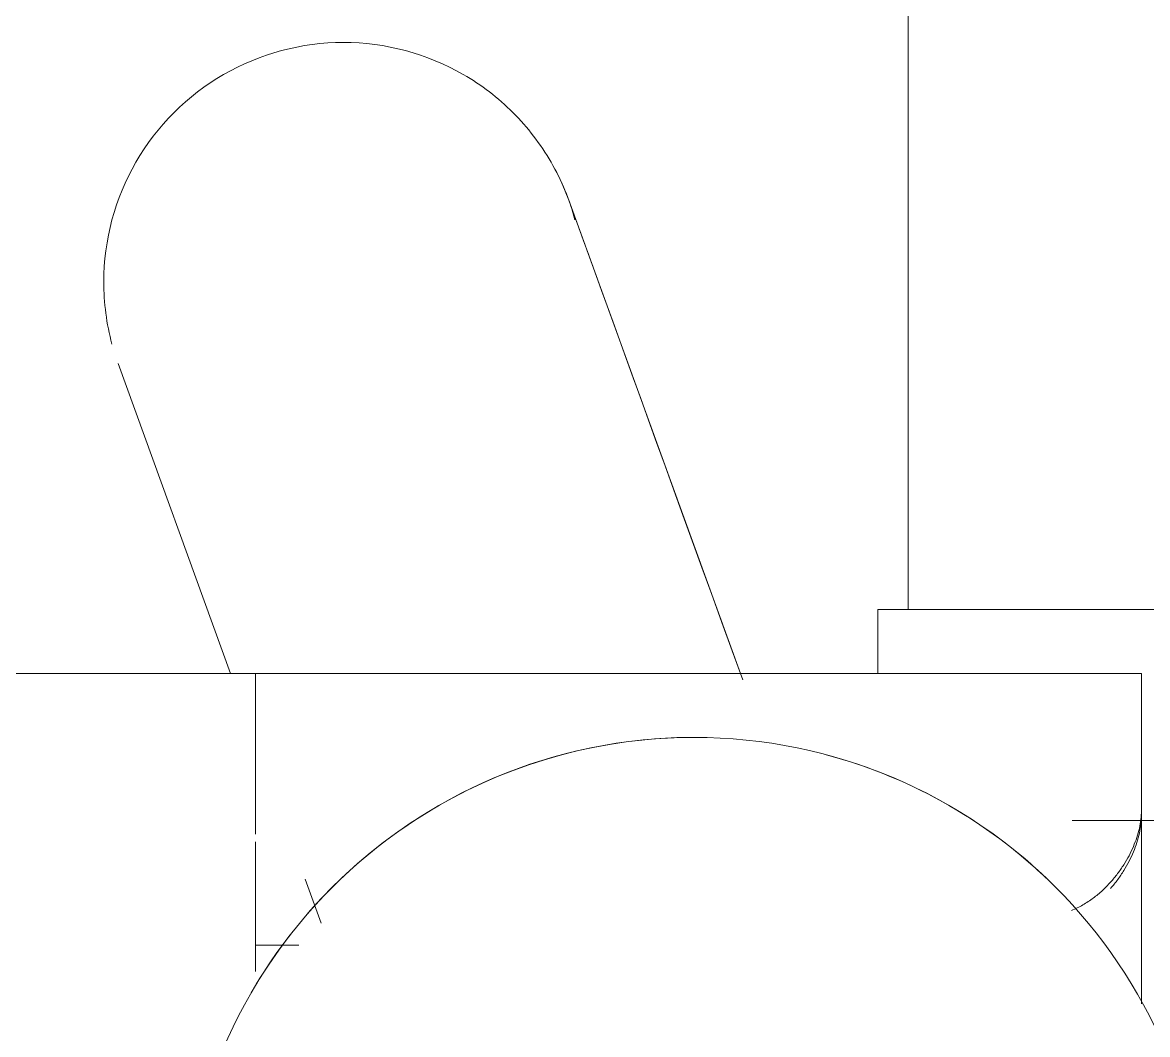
# Model space of a CAD drawing. Header units: millimetres. Extents: x -7971 to 7092, y -1127 to 14057.
# Drawn here: x 3745.48 to 3780.68, y 7085.57 to 7117.25 of the extents above; entities that cross this region are included whole.
import ezdxf

# ---------------------------------------------------------------- set-up
doc = ezdxf.new("R2010")
doc.units = ezdxf.units.MM
doc.layers.add('A-FLOR-PATT', color=8, linetype='Continuous', lineweight=9)
doc.layers.add('P-SANR-FIXT', color=6, linetype='Continuous', lineweight=9)

# ---------------------------------------------------------------- blocks, each defined once
blk = doc.blocks.new('Plumbing_Fixtures-Grohe-Allure-Rainshower_Shower_System_Wall_Mounted-12-METRIC - Allure 27 469 000-445960-1ste verdieping')
at = {"layer": 'P-SANR-FIXT'}
for p, q in [((3773.192, 7117.875), (3773.192, 7098.874)), ((3767.945, 7096.874), (3762.576, 7111.685)), ((3748.474, 7106.573), (3751.99, 7096.874)), ((3772.242, 7098.874), (3772.242, 7096.874)), ((3792.242, 7098.874), (3772.242, 7098.874)), ((3752.776, 7096.874), (3732.892, 7096.874)), ((3780.492, 7096.874), (3752.776, 7096.874)), ((3752.776, 7096.874), (3752.776, 7091.84)), ((3752.776, 7091.84), (3752.776, 7096.874)), ((3780.492, 7092.578), (3780.492, 7096.874)), ((3792.242, 7092.274), (3778.323, 7092.274)), ((3780.492, 7086.528), (3780.492, 7092.578)), ((3752.776, 7091.602), (3752.776, 7087.541)), ((3752.776, 7087.541), (3752.776, 7091.602)), ((3754.325, 7090.432), (3754.822, 7089.061)), ((3752.776, 7088.368), (3754.13, 7088.368))]:
    blk.add_line(p, q, dxfattribs=at)
at = {"layer": 'P-SANR-FIXT', "flags": 128}
for points in [[(3762.101, 7112.735), (3762.24, 7112.469), (3762.368, 7112.198), (3762.485, 7111.922), (3762.576, 7111.685)], [(3762.576, 7111.685), (3762.583, 7111.665), (3762.605, 7111.605), (3762.641, 7111.505), (3762.692, 7111.365), (3762.757, 7111.186), (3762.836, 7110.968), (3762.929, 7110.711), (3763.036, 7110.416), (3763.157, 7110.082), (3763.291, 7109.711), (3763.439, 7109.304), (3763.6, 7108.86), (3763.774, 7108.381), (3763.96, 7107.866), (3764.159, 7107.319), (3764.369, 7106.738), (3764.591, 7106.125), (3764.825, 7105.481), (3765.069, 7104.806), (3765.324, 7104.103), (3765.589, 7103.372), (3765.864, 7102.615), (3766.148, 7101.831), (3766.44, 7101.024), (3766.741, 7100.194), (3767.05, 7099.342), (3767.366, 7098.47), (3767.689, 7097.579), (3768.019, 7096.67)]]:
    blk.add_lwpolyline(points, dxfattribs=at)
at = {"layer": 'P-SANR-FIXT'}
for start, end in [(0, 180), (90, 150), (45, 75)]:
    blk.add_arc((3766.492, 7078.874), 16, start, end, dxfattribs=at)
for points, knots in [([(3762.769, 7111.07), (3762.6, 7111.702), (3762.095, 7112.922), (3760.889, 7114.493), (3758.795, 7116.102), (3755.525, 7116.979), (3751.599, 7115.927), (3748.726, 7113.054), (3748.025, 7110.438), (3748.025, 7109.129)], [0.0833333, 0.0833333, 0.0833333, 0.0833333, 0.1666667, 0.25, 0.3333333, 0.5, 0.6666667, 0.8333333, 1, 1, 1, 1]), ([(3778.303, 7089.459), (3778.365, 7089.482), (3778.487, 7089.534), (3778.662, 7089.628), (3778.829, 7089.732), (3778.987, 7089.842), (3779.135, 7089.956), (3779.274, 7090.08), (3779.404, 7090.209), (3779.527, 7090.339), (3779.642, 7090.472), (3779.785, 7090.655), (3780.009, 7090.98), (3780.259, 7091.456), (3780.448, 7092.028), (3780.491, 7092.397), (3780.492, 7092.578)], [0.1428571, 0.1428571, 0.1428571, 0.1428571, 0.1785714, 0.2142857, 0.25, 0.2857143, 0.3214286, 0.3571429, 0.3928571, 0.4285714, 0.4642857, 0.5, 0.5714286, 0.7142857, 0.8571429, 1, 1, 1, 1]), ([(3780.492, 7092.439), (3780.491, 7092.253), (3780.448, 7091.876), (3780.26, 7091.291), (3780.011, 7090.804), (3779.788, 7090.47), (3779.646, 7090.283), (3779.569, 7090.192), (3779.53, 7090.146)], [0, 0, 0, 0, 0.1428571, 0.2857143, 0.4285714, 0.5, 0.5357143, 0.5714286, 0.5714286, 0.5714286, 0.5714286])]:
    blk.add_open_spline(points, degree=3, knots=knots, dxfattribs=at)
blk.add_open_spline([(3748.025, 7109.129), (3748.025, 7108.474), (3748.111, 7107.82), (3748.28, 7107.187)], degree=3, dxfattribs=at)

msp = doc.modelspace()

# ---------------------------------------------------------------- hatches: boundary and pattern name
at = {"layer": 'A-FLOR-PATT'}
h = msp.add_hatch(dxfattribs=at)
h.set_pattern_fill('FP_66', color=256, style=0, pattern_type=2)
h.set_pattern_definition([(270, (3072.24, 4633.88), (450, 3e-14), []), (0, (3072.24, 4633.88), (0, 450), [])])
h.paths.add_polyline_path([(2302.242, 2116.882), (3502.242, 2116.882), (3502.242, 2226.875), (2627.242, 2226.875), (2553.175, 2233.012), (2481.127, 2251.257), (2413.066, 2281.112), (2350.846, 2321.762), (2302.242, 2366.505), (2302.242, 2226.875)])
h.paths.add_polyline_path([(2124.655, 2709.692), (2178.779, 2709.692), (2178.779, 2714.036), (2191.012, 2787.343), (2215.144, 2857.638), (2250.517, 2923.002), (2296.166, 2981.652), (2350.846, 3031.988), (2413.066, 3072.638), (2481.127, 3102.493), (2557.782, 3121.119), (2627.242, 3126.875), (3527.242, 3126.875), (3601.31, 3120.737), (3676.683, 3101.034), (3741.418, 3072.638), (3803.638, 3031.988), (3858.318, 2981.652), (3903.967, 2923.002), (3939.34, 2857.638), (3964.631, 2780.4), (3975.705, 2709.692), (4237.242, 2709.692), (4237.242, 4119.944), (4234.561, 4119.375), (4234.561, 4116.875), (4218.996, 4116.875), (4218.996, 4119.378), (4214.292, 4119.378), (4214.292, 4659.375), (4237.242, 4659.375), (4237.242, 7150.875), (3827.242, 7150.875), (3827.242, 7117.875), (3811.292, 7117.875), (3812.242, 7083.074), (3818.742, 7082.246), (3819.492, 7083.074), (3876.238, 7082.257), (3876.238, 7035.074), (3819.492, 7035.895), (3818.742, 7035.074), (3728.57, 7035.074), (3728.742, 6805.724), (3841.093, 6805.724), (3844.092, 6802.725), (3844.092, 6555.023), (3841.093, 6552.024), (3593.391, 6552.024), (3590.392, 6555.023), (3590.392, 6802.725), (3593.391, 6805.724), (3705.789, 6805.724), (3705.742, 7035.074), (3615.742, 7035.892), (3615.042, 7035.692), (3568.175, 7035.074), (3568.171, 7035.342), (3558.296, 7036.59), (3558.834, 7082.874), (3615.042, 7082.057), (3615.742, 7083.074), (3622.242, 7083.074), (3622.242, 7117.875), (3607.242, 7117.875), (3607.242, 7150.875), (3237.242, 7150.875), (3237.242, 5716.875), (3137.242, 5716.875), (3137.242, 7150.875), (1907.242, 7150.875), (1907.242, 7144.875), (1915.242, 7144.875), (1915.242, 7094.875), (1907.242, 7094.875), (1907.242, 6294.875), (1915.242, 6294.875), (1915.242, 6244.875), (1907.242, 6244.875), (1907.242, 5116.875), (1975.979, 5116.875), (1975.979, 5190.982), (2388.401, 5190.236), (2388.401, 5116.875), (2427.242, 5116.875), (2427.242, 3596.875), (2388.401, 3596.875), (2387.589, 3522.768), (1975.979, 3522.768), (1975.979, 3596.875), (1907.242, 3596.874), (1907.242, 2709.692), (2123.242, 2709.692)])
h.paths.add_polyline_path([(2364.504, 3546.933), (2364.504, 3596.875), (1999.876, 3596.875), (1999.876, 3546.933), (2124.655, 3546.933)])
h.paths.add_polyline_path([(2364.504, 5116.875), (2364.504, 5166.817), (1999.876, 5166.817), (1999.876, 5116.875), (2339.782, 5116.875)])
h.paths.add_polyline_path([(3677.892, 7092.161), (3677.892, 7096.874), (3701.592, 7096.874), (3701.592, 7127.074), (3682.242, 7127.606), (3682.242, 7150.875), (3677.242, 7150.875), (3677.242, 7117.875), (3661.292, 7117.875), (3662.242, 7092.161), (3677.242, 7092.161)])
h.paths.add_polyline_path([(3770.633, 7096.874), (3772.242, 7096.874), (3773.192, 7117.875), (3757.242, 7117.875), (3757.242, 7150.875), (3752.242, 7150.875), (3751.775, 7127.074), (3732.892, 7127.074), (3732.892, 7096.874), (3751.775, 7097.548), (3748.025, 7109.129), (3749.03, 7112.879), (3752.242, 7115.817), (3755.525, 7116.629), (3759.275, 7115.624), (3762.02, 7112.879), (3768.684, 7096.874), (3770.242, 7096.874)])

# ---------------------------------------------------------------- block references
at = {"layer": 'P-SANR-FIXT'}
msp.add_blockref('Plumbing_Fixtures-Grohe-Allure-Rainshower_Shower_System_Wall_Mounted-12-METRIC - Allure 27 469 000-445960-1ste verdieping', (0, 0), dxfattribs=at)

doc.saveas('drawing.dxf')
